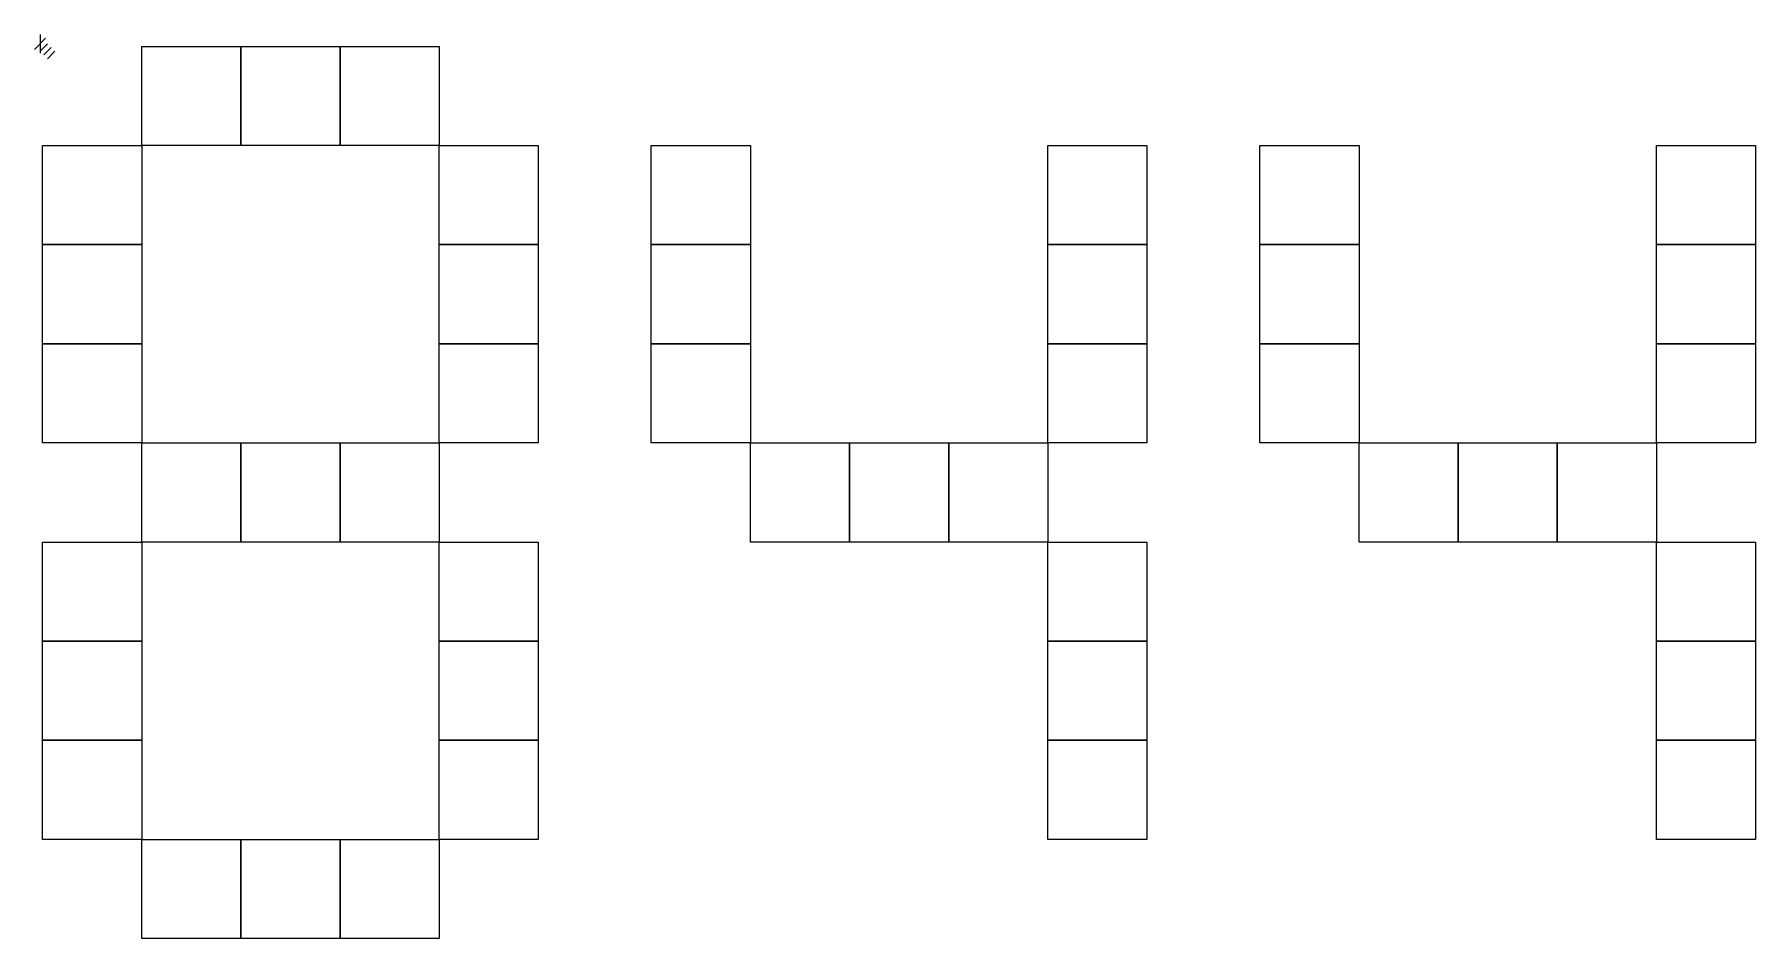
# Model space of a CAD drawing. Extents: x -1 to 243, y 0 to 128.
import ezdxf

# ---------------------------------------------------------------- set-up
doc = ezdxf.new("R2010")
doc.units = 0

msp = doc.modelspace()

# ---------------------------------------------------------------- linework, layer by layer
at = {"layer": 'Layer 1'}
for p, q in [((0.793749, 127.621), (-0.793749, 126.033)), ((0, 128.15), (0, 125.504)), ((1.05833, 126.827), (0, 125.76867)), ((1.5875, 126.298), (0.52917, 125.23967)), ((2.11666, 125.769), (1.05833, 124.71067)), ((14.4286, 126.452), (28.4824, 126.452)), ((14.4286, 112.399), (14.4286, 126.452)), ((28.4824, 126.452), (42.5361, 126.452)), ((28.4824, 112.399), (28.4824, 126.452)), ((28.4824, 126.452), (28.4824, 112.399)), ((42.5361, 126.452), (56.5897, 126.452)), ((42.5361, 112.399), (42.5361, 126.452)), ((42.5361, 126.452), (42.5361, 112.399)), ((56.5897, 126.452), (56.5897, 112.399)), ((0.374767, 112.399), (14.4286, 112.399)), ((0.374767, 98.3449), (0.374767, 112.399)), ((14.4286, 112.399), (14.4286, 98.3449)), ((28.4824, 112.399), (14.4286, 112.399)), ((42.5361, 112.399), (28.4824, 112.399)), ((56.5897, 112.399), (42.5361, 112.399)), ((56.5897, 112.399), (70.6437, 112.399)), ((56.5897, 98.3449), (56.5897, 112.399)), ((70.6437, 112.399), (70.6437, 98.3449)), ((86.665, 112.399), (100.719, 112.399)), ((86.665, 98.3449), (86.665, 112.399)), ((100.719, 112.399), (100.719, 98.3449)), ((142.88, 112.399), (156.934, 112.399)), ((142.88, 98.3449), (142.88, 112.399)), ((156.934, 112.399), (156.934, 98.3449)), ((172.955, 112.399), (187.009, 112.399)), ((172.955, 98.3449), (172.955, 112.399)), ((187.009, 112.399), (187.009, 98.3449)), ((229.17, 112.399), (243.224, 112.399)), ((229.17, 98.3449), (229.17, 112.399)), ((243.224, 112.399), (243.224, 98.3449)), ((0.374767, 98.3449), (14.4286, 98.3449)), ((0.374767, 84.2911), (0.374767, 98.3449)), ((14.4286, 98.3449), (0.374767, 98.3449)), ((14.4286, 98.3449), (14.4286, 84.2911)), ((56.5897, 98.3449), (70.6437, 98.3449)), ((56.5897, 84.2911), (56.5897, 98.3449)), ((70.6437, 98.3449), (56.5897, 98.3449)), ((70.6437, 98.3449), (70.6437, 84.2911)), ((86.665, 98.3449), (100.719, 98.3449)), ((86.665, 84.2911), (86.665, 98.3449)), ((100.719, 98.3449), (86.665, 98.3449)), ((100.719, 98.3449), (100.719, 84.2911)), ((142.88, 98.3449), (156.934, 98.3449)), ((142.88, 84.2911), (142.88, 98.3449)), ((156.934, 98.3449), (142.88, 98.3449)), ((156.934, 98.3449), (156.934, 84.2911)), ((172.955, 98.3449), (187.009, 98.3449)), ((172.955, 84.2911), (172.955, 98.3449)), ((187.009, 98.3449), (172.955, 98.3449)), ((187.009, 98.3449), (187.009, 84.2911)), ((229.17, 98.3449), (243.224, 98.3449)), ((229.17, 84.2911), (229.17, 98.3449)), ((243.224, 98.3449), (229.17, 98.3449)), ((243.224, 98.3449), (243.224, 84.2911)), ((0.374767, 84.2911), (14.4286, 84.2911)), ((0.374767, 70.2374), (0.374767, 84.2911)), ((14.4286, 84.2911), (0.374767, 84.2911)), ((14.4286, 84.2911), (14.4286, 70.2374)), ((56.5897, 84.2911), (70.6437, 84.2911)), ((56.5897, 70.2374), (56.5897, 84.2911)), ((70.6437, 84.2911), (56.5897, 84.2911)), ((70.6437, 84.2911), (70.6437, 70.2374)), ((86.665, 84.2911), (100.719, 84.2911)), ((86.665, 70.2374), (86.665, 84.2911)), ((100.719, 84.2911), (86.665, 84.2911)), ((100.719, 84.2911), (100.719, 70.2374)), ((142.88, 84.2911), (156.934, 84.2911)), ((142.88, 70.2374), (142.88, 84.2911)), ((156.934, 84.2911), (142.88, 84.2911)), ((156.934, 84.2911), (156.934, 70.2374)), ((172.955, 84.2911), (187.009, 84.2911)), ((172.955, 70.2374), (172.955, 84.2911)), ((187.009, 84.2911), (172.955, 84.2911)), ((187.009, 84.2911), (187.009, 70.2374)), ((229.17, 84.2911), (243.224, 84.2911)), ((229.17, 70.2374), (229.17, 84.2911)), ((243.224, 84.2911), (229.17, 84.2911)), ((243.224, 84.2911), (243.224, 70.2374)), ((14.4286, 70.2374), (0.374767, 70.2374)), ((14.4286, 70.2374), (28.4824, 70.2374)), ((14.4286, 56.1836), (14.4286, 70.2374)), ((28.4824, 70.2374), (42.5361, 70.2374)), ((28.4824, 56.1836), (28.4824, 70.2374)), ((28.4824, 70.2374), (28.4824, 56.1836)), ((42.5361, 70.2374), (56.5897, 70.2374)), ((42.5361, 56.1836), (42.5361, 70.2374)), ((42.5361, 70.2374), (42.5361, 56.1836)), ((56.5897, 70.2374), (56.5897, 56.1836)), ((70.6437, 70.2374), (56.5897, 70.2374)), ((100.719, 70.2374), (86.665, 70.2374)), ((100.719, 70.2374), (114.773, 70.2374)), ((100.719, 56.1836), (100.719, 70.2374)), ((114.773, 70.2374), (128.826, 70.2374)), ((114.773, 56.1836), (114.773, 70.2374)), ((114.773, 70.2374), (114.773, 56.1836)), ((128.826, 70.2374), (142.88, 70.2374)), ((128.826, 56.1836), (128.826, 70.2374)), ((128.826, 70.2374), (128.826, 56.1836)), ((142.88, 70.2374), (142.88, 56.1836)), ((156.934, 70.2374), (142.88, 70.2374)), ((187.009, 70.2374), (172.955, 70.2374)), ((187.009, 70.2374), (201.063, 70.2374)), ((187.009, 56.1836), (187.009, 70.2374)), ((201.063, 70.2374), (215.116, 70.2374)), ((201.063, 56.1836), (201.063, 70.2374)), ((201.063, 70.2374), (201.063, 56.1836)), ((215.116, 70.2374), (229.17, 70.2374)), ((215.116, 56.1836), (215.116, 70.2374)), ((215.116, 70.2374), (215.116, 56.1836)), ((229.17, 70.2374), (229.17, 56.1836)), ((243.224, 70.2374), (229.17, 70.2374)), ((0.374767, 56.1836), (14.4286, 56.1836)), ((0.374767, 42.1298), (0.374767, 56.1836)), ((14.4286, 56.1836), (14.4286, 42.1298)), ((28.4824, 56.1836), (14.4286, 56.1836)), ((42.5361, 56.1836), (28.4824, 56.1836)), ((56.5897, 56.1836), (42.5361, 56.1836)), ((56.5897, 56.1836), (70.6437, 56.1836)), ((56.5897, 42.1298), (56.5897, 56.1836)), ((70.6437, 56.1836), (70.6437, 42.1298)), ((114.773, 56.1836), (100.719, 56.1836)), ((128.826, 56.1836), (114.773, 56.1836)), ((142.88, 56.1836), (128.826, 56.1836)), ((142.88, 56.1836), (156.934, 56.1836)), ((142.88, 42.1298), (142.88, 56.1836)), ((156.934, 56.1836), (156.934, 42.1298)), ((201.063, 56.1836), (187.009, 56.1836)), ((215.116, 56.1836), (201.063, 56.1836)), ((229.17, 56.1836), (215.116, 56.1836)), ((229.17, 56.1836), (243.224, 56.1836)), ((229.17, 42.1298), (229.17, 56.1836)), ((243.224, 56.1836), (243.224, 42.1298)), ((0.374767, 42.1298), (14.4286, 42.1298)), ((0.374767, 28.076), (0.374767, 42.1298)), ((14.4286, 42.1298), (0.374767, 42.1298)), ((14.4286, 42.1298), (14.4286, 28.076)), ((56.5897, 42.1298), (70.6437, 42.1298)), ((56.5897, 28.076), (56.5897, 42.1298)), ((70.6437, 42.1298), (56.5897, 42.1298)), ((70.6437, 42.1298), (70.6437, 28.076)), ((142.88, 42.1298), (156.934, 42.1298)), ((142.88, 28.076), (142.88, 42.1298)), ((156.934, 42.1298), (142.88, 42.1298)), ((156.934, 42.1298), (156.934, 28.076)), ((229.17, 42.1298), (243.224, 42.1298)), ((229.17, 28.076), (229.17, 42.1298)), ((243.224, 42.1298), (229.17, 42.1298)), ((243.224, 42.1298), (243.224, 28.076)), ((0.374767, 28.076), (14.4286, 28.076)), ((0.374767, 14.0223), (0.374767, 28.076)), ((14.4286, 28.076), (0.374767, 28.076)), ((14.4286, 28.076), (14.4286, 14.0223)), ((56.5897, 28.076), (70.6437, 28.076)), ((56.5897, 14.0223), (56.5897, 28.076)), ((70.6437, 28.076), (56.5897, 28.076)), ((70.6437, 28.076), (70.6437, 14.0223)), ((142.88, 28.076), (156.934, 28.076)), ((142.88, 14.0223), (142.88, 28.076)), ((156.934, 28.076), (142.88, 28.076)), ((156.934, 28.076), (156.934, 14.0223)), ((229.17, 28.076), (243.224, 28.076)), ((229.17, 14.0223), (229.17, 28.076)), ((243.224, 28.076), (229.17, 28.076)), ((243.224, 28.076), (243.224, 14.0223)), ((14.4286, 14.0223), (0.374767, 14.0223)), ((14.4286, 14.0223), (28.4824, 14.0223)), ((14.4286, -0.031509), (14.4286, 14.0223)), ((28.4824, 14.0223), (42.5361, 14.0223)), ((28.4824, -0.031509), (28.4824, 14.0223)), ((28.4824, 14.0223), (28.4824, -0.031509)), ((42.5361, 14.0223), (56.5897, 14.0223)), ((42.5361, -0.031509), (42.5361, 14.0223)), ((42.5361, 14.0223), (42.5361, -0.031509)), ((56.5897, 14.0223), (56.5897, -0.031509)), ((70.6437, 14.0223), (56.5897, 14.0223)), ((156.934, 14.0223), (142.88, 14.0223)), ((243.224, 14.0223), (229.17, 14.0223)), ((28.4824, -0.031509), (14.4286, -0.031509)), ((42.5361, -0.031509), (28.4824, -0.031509)), ((56.5897, -0.031509), (42.5361, -0.031509))]:
    msp.add_line(p, q, dxfattribs=at)

doc.saveas('drawing.dxf')
